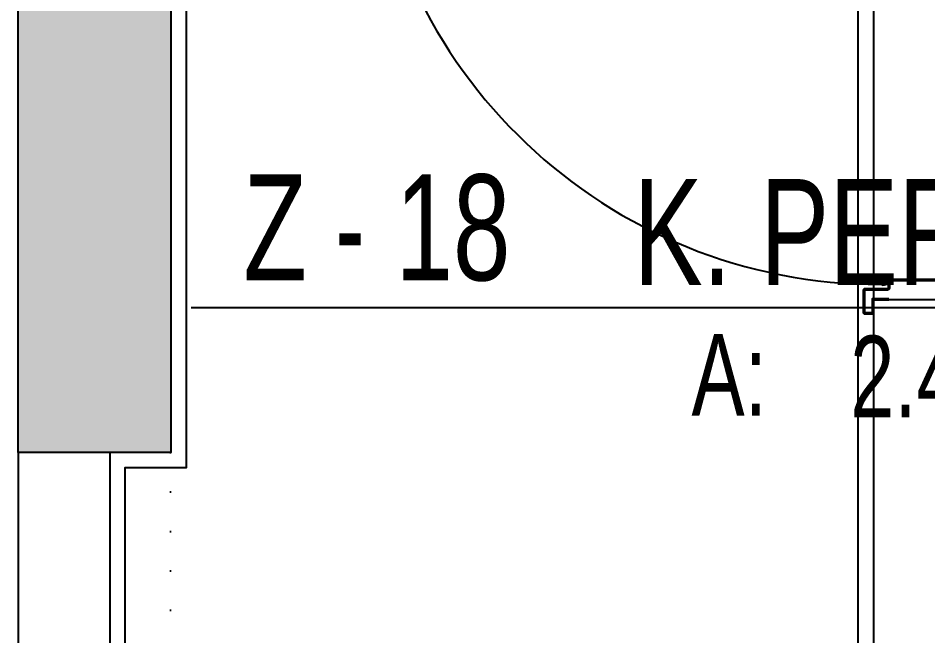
# Model space of a CAD drawing. Header units: inches. Extents: x 21 to 32698, y 13 to 3712.
# Drawn here: x 5286.8 to 5435.7, y 2402.1 to 2503.2 of the extents above; entities that cross this region are included whole.
import ezdxf
from ezdxf.enums import TextEntityAlignment as Align

# ---------------------------------------------------------------- set-up
doc = ezdxf.new("R2010")
doc.units = ezdxf.units.IN
doc.header["$MEASUREMENT"] = 0
doc.set_wipeout_variables(frame=1)
doc.linetypes.add('DOT', pattern=[6.35, 0, -6.35])
for name, color, linetype, lineweight in [('Z_MİM_-KM-AREA-IDEN', 8, 'Continuous', 25), ('Z_MİM_-KM-BEAM-RAY', 8, 'DOT', 25), ('Z_MİM_-KM-DOOR', 8, 'Continuous', 25), ('Z_MİM_-KM-DOOR-1', 8, 'Continuous', 25), ('Z_MİM_-KM-DOOR-FRAM', 8, 'Continuous', 25), ('Z_MİM_-KM-PATTERN-00', 8, 'Continuous', 25), ('Z_MİM_-KM-PATTERN-STRC', 8, 'Continuous', 25), ('Z_MİM_-KM-STRC-CONCRETE', 8, 'Continuous', 25), ('Z_MİM_-KM-WALL', 8, 'Continuous', 25), ('Z_MİM_-KM-WALL-PLASTER', 8, 'Continuous', 25)]:
    doc.layers.add(name, color=color, linetype=linetype, lineweight=lineweight)
doc.styles.add('Arial_4', font='arial.ttf', dxfattribs={"height": 10})
doc.styles.add('MAH', font='arial.ttf', dxfattribs={"width": 0.8, "height": 17.5})

# ---------------------------------------------------------------- blocks, each defined once
blk = doc.blocks.new('-KM_Kolon_ZK')
at = {"layer": 'Z_MİM_-KM-PATTERN-STRC'}
blk.add_hatch(color=256, dxfattribs=at).paths.add_polyline_path([(1955, 1600), (1980, 1600), (1980, 1450), (1955, 1450)], flags=0)
at = {"layer": 'Z_MİM_-KM-STRC-CONCRETE'}
blk.add_lwpolyline([(1955, 1600), (1980, 1600), (1980, 1450), (1955, 1450)], close=True, dxfattribs=at)
blk = doc.blocks.new('*U145')
at = {"layer": 'Z_MİM_-KM-PATTERN-00'}
h = blk.add_hatch(dxfattribs=at)
h.set_pattern_fill('ANSI31', color=256, scale=0.5, angle=180, style=0)
h.set_pattern_definition([(45, (0, 0), (-1.122532, 1.122532), [])])
h.paths.add_polyline_path([(-93.4, -31.1), (-93.4, -105.48), (-96.4, -105.48), (-96.4, -31.1)])
at = {"layer": 'Z_MİM_-KM-DOOR-1'}
for p, q in [((-96.4, -95.48), (-96.4, -31.1)), ((-93.4, -95.48), (-93.4, -31.1)), ((-97.08, -98.75), (-96.9, -98.75)), ((-97.08, -102.21), (-97.08, -98.75)), ((-92.72, -98.75), (-92.9, -98.75)), ((-92.72, -102.21), (-92.72, -98.75)), ((-96.9, -102.21), (-97.08, -102.21)), ((-92.9, -102.21), (-92.72, -102.21))]:
    blk.add_line(p, q, dxfattribs=at)
for points in [[(-97.08, -101.39), (-102, -101.39, -0.414214), (-102.36, -101.03), (-102.36, -91.29, -0.414214), (-102, -90.92), (-100.91, -90.92, -0.414214), (-100.54, -91.29), (-100.54, -99.21, 0.414214), (-100.18, -99.57), (-97.08, -99.57)], [(-92.72, -101.39), (-87.71, -101.39, 0.414214), (-87.35, -101.03), (-87.35, -91.29, 0.414214), (-87.71, -90.92), (-88.8, -90.92, 0.414214), (-89.17, -91.29), (-89.17, -99.21, -0.414214), (-89.53, -99.57), (-92.72, -99.57)]]:
    blk.add_lwpolyline(points, format="xyb", dxfattribs=at)
blk.add_lwpolyline([(-96.4, -105.48), (-96.4, -95.48), (-93.4, -95.48), (-93.4, -105.48)], close=True, dxfattribs=at)
blk.add_wipeout([(-10, -23.5), (-10, -1.5), (-99.8, -1.3), (-99.8, -23.7)])
for points in [[(-100, -5), (-100, -2.5), (-102, -2.5, -0.414214), (-102.3, -2.2), (-102.3, -1.1, -0.414214), (-102, -0.8), (-97.6, -0.8, -0.414214), (-97.3, -1.1), (-97.3, -4.3), (-96.95, -4.3, -0.414214), (-96.7, -4.55), (-96.7, -20.9, -0.414214), (-96.9, -21.1), (-97.48, -21.1, -0.458526), (-97.58, -20.99), (-97.47, -20.21, 0.458526), (-97.57, -20.1), (-98.1, -20.1, 0.414214), (-98.2, -20.2), (-98.2, -23.9, -0.414214), (-98.5, -24.2), (-102, -24.2, -0.414214), (-102.3, -23.9), (-102.3, -22.8, -0.414214), (-102, -22.5), (-101.2, -22.5), (-100, -22.5), (-100, -20), (-100, -20)], [(-99.8, -5), (-99.8, -2.3), (-102, -2.3, -0.414214), (-102.1, -2.2), (-102.1, -1.1, -0.414214), (-102, -1), (-97.6, -1, -0.414214), (-97.5, -1.1), (-97.5, -4.5), (-96.95, -4.5, -0.414214), (-96.9, -4.55), (-96.9, -20.9), (-97.37, -20.9), (-97.27, -20.24, 0.458526), (-97.57, -19.9), (-98.1, -19.9, 0.414214), (-98.4, -20.2), (-98.4, -23.9, -0.414214), (-98.5, -24), (-102, -24, -0.414214), (-102.1, -23.9), (-102.1, -22.8, -0.414214), (-102, -22.7), (-101.2, -22.7), (-99.8, -22.7), (-99.8, -20)], [(-10, -5), (-10, -2.5), (-8, -2.5, 0.414214), (-7.7, -2.2), (-7.7, -1.1, 0.414214), (-8, -0.8), (-12.4, -0.8, 0.414214), (-12.7, -1.1), (-12.7, -4.3), (-13.05, -4.3, 0.414214), (-13.3, -4.55), (-13.3, -20.9, 0.414214), (-13.1, -21.1), (-12.52, -21.1, 0.458526), (-12.42, -20.99), (-12.53, -20.21, -0.458526), (-12.43, -20.1), (-11.9, -20.1, -0.414214), (-11.8, -20.2), (-11.8, -23.9, 0.414214), (-11.5, -24.2), (-8, -24.2, 0.414214), (-7.7, -23.9), (-7.7, -22.8, 0.414214), (-8, -22.5), (-8.8, -22.5), (-10, -22.5), (-10, -20), (-10, -20)], [(-10.2, -5), (-10.2, -2.3), (-8, -2.3, 0.414214), (-7.9, -2.2), (-7.9, -1.1, 0.414214), (-8, -1), (-12.4, -1, 0.414214), (-12.5, -1.1), (-12.5, -4.5), (-13.05, -4.5, 0.414214), (-13.1, -4.55), (-13.1, -20.9), (-12.63, -20.9), (-12.73, -20.24, -0.458526), (-12.43, -19.9), (-11.9, -19.9, -0.414214), (-11.6, -20.2), (-11.6, -23.9, 0.414214), (-11.5, -24), (-8, -24, 0.414214), (-7.9, -23.9), (-7.9, -22.8, 0.414214), (-8, -22.7), (-8.8, -22.7), (-10.2, -22.7), (-10.2, -20)]]:
    blk.add_lwpolyline(points, format="xyb", dxfattribs=at)
for points in [[(-92.9, -21.1), (-92.9, -105.48), (-96.9, -105.48), (-96.9, -21.1)], [(-96.4, -31.1), (-96.4, -21.1), (-93.4, -21.1), (-93.4, -31.1)]]:
    blk.add_lwpolyline(points, close=True, dxfattribs=at)
at = {"layer": 'Z_MİM_-KM-DOOR-FRAM', "ltscale": 0.2}
blk.add_arc((-96.64, -21.46), 84.12, 272.8839, 0.1342, dxfattribs=at)
at = {"layer": 'Z_MİM_-KM-WALL'}
for p, q in [((-100, -5), (-100, -20)), ((-10, -5), (-10, -20))]:
    blk.add_line(p, q, dxfattribs=at)
blk = doc.blocks.new('-KM_Kiriş İzi_ZK')
at = {"layer": 'Z_MİM_-KM-BEAM-RAY'}
blk.add_line((1980, 1450), (1980, 1140), dxfattribs=at)
blk = doc.blocks.new('*U121')
blk.add_line((0, 0), (192.45, 0))
at = {"color": 7, "style": 'MAH', "width": 0.6}
blk.add_text('-', height=17.07, dxfattribs=at).set_placement((25.99, 13.11), align=Align.MIDDLE_CENTER)
at = {"color": 7, "style": 'Arial_4', "width": 0.7}
blk.add_text('A:', height=13.333, dxfattribs=at).set_placement((81.91, -17.69))
for tag, p in [('K', (8.57, 13.11)), ('00', (33.43, 13.11)), ('MAHALADI', (72.42, 12.35))]:
    blk.add_attdef(tag, text='', height=17.33, dxfattribs=at).set_placement(p, align=Align.MIDDLE_LEFT)
blk.add_attdef('27.00', text='', height=13.33, dxfattribs=at).set_placement((133.25, -11.29), align=Align.MIDDLE_RIGHT)

msp = doc.modelspace()

# ---------------------------------------------------------------- linework, layer by layer
at = {"layer": 'Z_MİM_-KM-WALL'}
for p, q in [((5286.76, 2432.08), (5286.76, 2122.08)), ((5301.76, 2432.08), (5301.76, 2122.08))]:
    msp.add_line(p, q, dxfattribs=at)

# ---------------------------------------------------------------- block references
at = {"layer": 'Z_MİM_-KM-STRC-CONCRETE'}
msp.add_blockref('-KM_Kolon_ZK', (3331.76, 982.08), dxfattribs=at)

# ---------------------------------------------------------------- next in the draw order: block references
at = {"layer": 'Z_MİM_-KM-DOOR', "ltscale": 1.5, "rotation": 270}
msp.add_blockref('*U145', (5449.28, 2447.08), dxfattribs=at)

# ---------------------------------------------------------------- next in the draw order: linework, layer by layer
at = {"layer": 'Z_MİM_-KM-WALL'}
msp.add_line((5426.76, 2562.08), (5426.76, 2107.08), dxfattribs=at)
at = {"layer": 'Z_MİM_-KM-WALL-PLASTER'}
msp.add_lwpolyline([(5424.26, 2559.58), (5314.26, 2559.58), (5314.26, 2429.58), (5304.21, 2429.58), (5304.21, 2359.58), (5424.26, 2359.58)], close=True, dxfattribs=at)

# ---------------------------------------------------------------- next in the draw order: block references
at = {"layer": 'Z_MİM_-KM-AREA-IDEN'}
msp.add_blockref('*U121', (5315.07, 2455.82), dxfattribs=at).add_auto_attribs({'27.00': '2.40', '00': '18', 'K': 'Z', 'MAHALADI': 'K. PERSONEL'})
at = {"layer": 'Z_MİM_-KM-BEAM-RAY'}
msp.add_blockref('-KM_Kiriş İzi_ZK', (3331.71, 982.08), dxfattribs=at)

doc.saveas('drawing.dxf')
